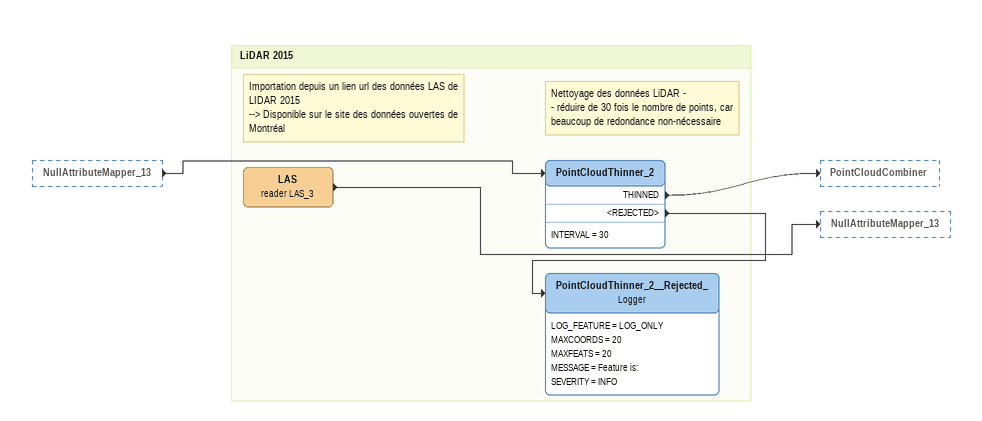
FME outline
NullAttributeMapper_13 [outside]
    -> PointCloudThinner_2

Bookmark: LiDAR 2015
Note: Importation depuis un lien url des données LAS de LIDAR 2015 / --> Disponible sur le site des données ouvertes de Montréal
LAS (reader LAS_3)
    -> NullAttributeMapper_13
Note: Nettoyage des données LiDAR - / - réduire de 30 fois le nombre de points, car beaucoup de redondance non-nécessaire
PointCloudThinner_2
    INTERVAL = 30
    THINNED -> PointCloudCombiner
    <REJECTED> -> PointCloudThinner_2__Rejected_
PointCloudThinner_2__Rejected_: Logger
    LOG_FEATURE = LOG_ONLY
    MAXCOORDS = 20
    MAXFEATS = 20
    MESSAGE = Feature is:
    SEVERITY = INFO
